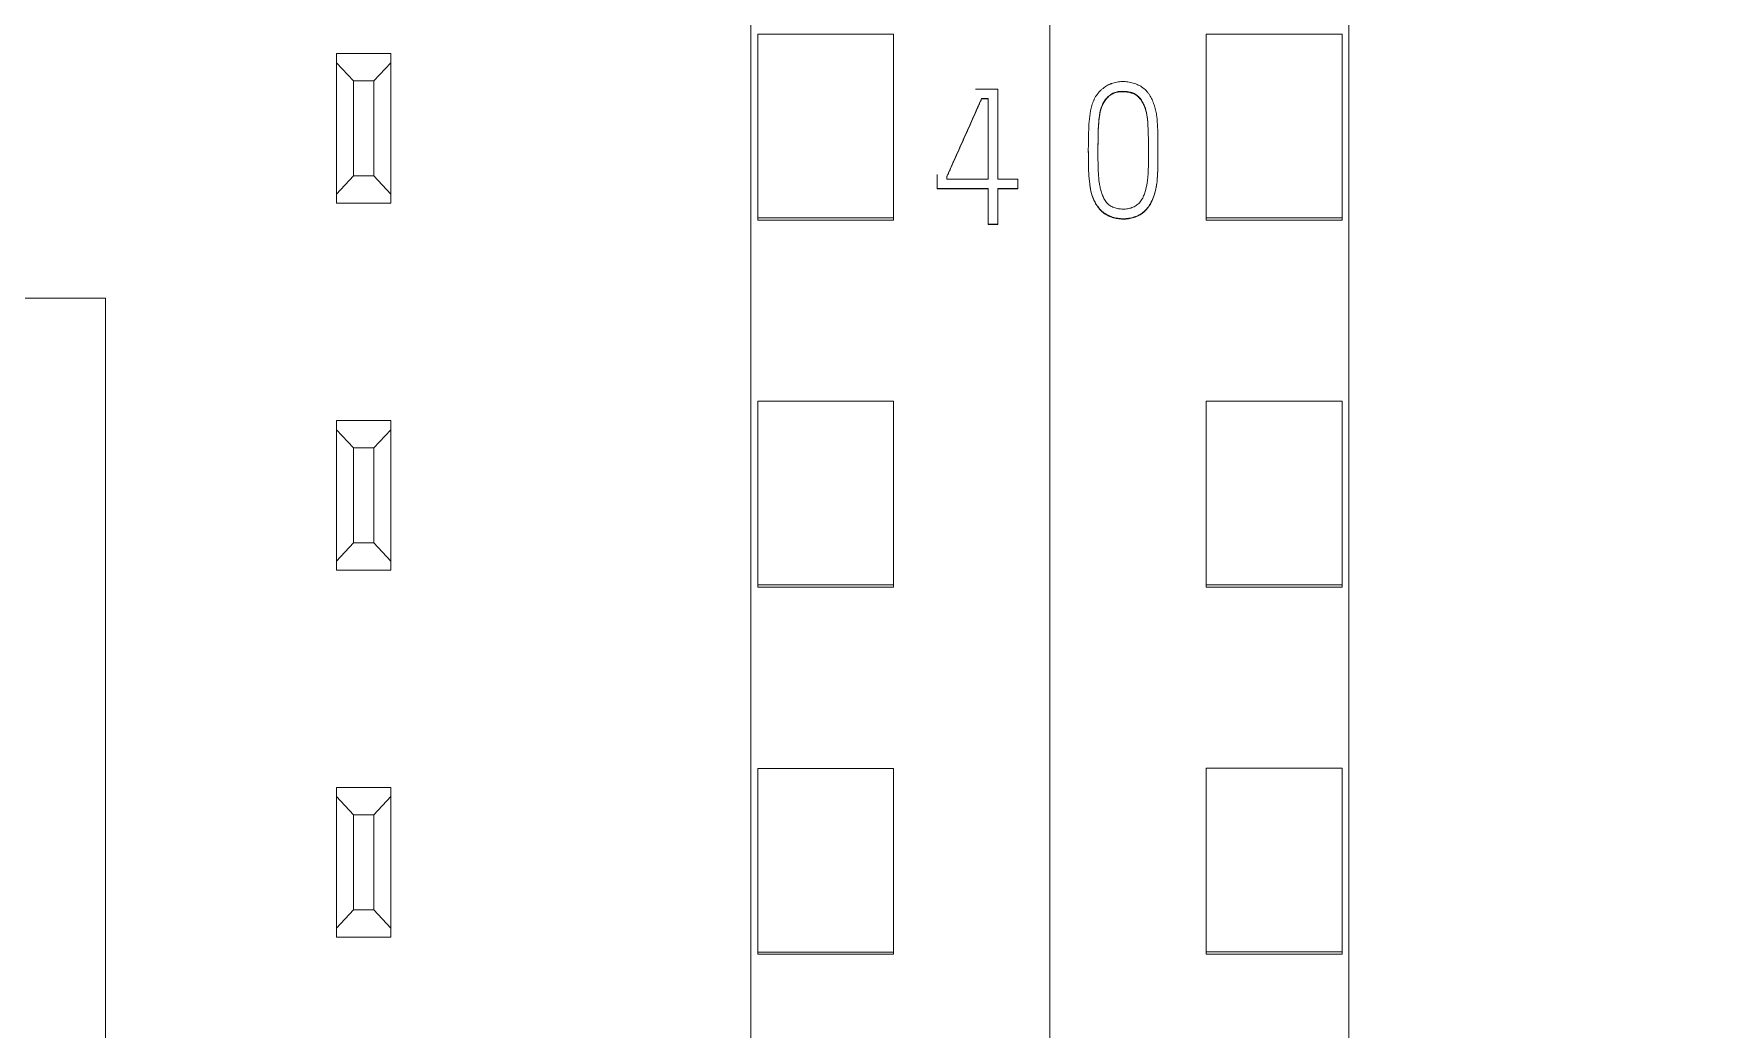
# Model space of a CAD drawing. Header units: millimetres. Extents: x 42151 to 59780, y 37376 to 44547.
# Drawn here: x 48328.87 to 48353.5, y 43287.69 to 43302.34 of the extents above; entities that cross this region are included whole.
import ezdxf

# ---------------------------------------------------------------- set-up
doc = ezdxf.new("R2010")
doc.units = ezdxf.units.MM
doc.set_wipeout_variables(frame=1)
doc.layers.add('000-PI-Oprema', color=30, linetype='Continuous', lineweight=5)
doc.layers.add('SI-ORMAR-Oprema', color=30, linetype='Continuous', lineweight=5)
doc.layers.add('004-PI-DIN Šina', color=3, linetype='Continuous')

# ---------------------------------------------------------------- blocks, each defined once
blk = doc.blocks.new('*U117')
at = {"layer": '004-PI-DIN Šina'}
for p, q in [((297.61, 52.625), (-241.3, 52.625)), ((297.61, 46.968), (-241.3, 46.968)), ((297.61, 45.572), (-241.3, 45.572)), ((297.61, 45.259), (-241.3, 45.259)), ((-241.3, 45.238), (297.61, 45.238))]:
    blk.add_line(p, q, dxfattribs=at)
blk = doc.blocks.new('6ES7531-7KF00-0AB0')
blk.add_wipeout([(-17.038, 69.029), (17.762, 69.029), (17.762, -77.96), (-17.038, -77.971)]).dxf.layer = 'SI-ORMAR-Oprema'
at = {"layer": 'SI-ORMAR-Oprema', "linetype": 'Continuous'}
for p, q in [((17.762, 56.709), (17.762, -56.709)), ((13.362, -54.387), (13.362, 54.429)), ((13.462, 50.411), (13.462, 53.115)), ((13.462, 53.115), (15.462, 53.115)), ((15.462, 50.411), (15.462, 53.115)), ((7.262, 52.829), (8.062, 52.829)), ((7.262, 52.695), (7.262, 52.829)), ((8.062, 52.829), (8.062, 52.695)), ((7.512, 52.429), (7.262, 52.695)), ((7.262, 50.762), (7.262, 52.695)), ((8.062, 52.695), (7.812, 52.429)), ((8.062, 52.695), (8.062, 50.762)), ((7.812, 52.429), (7.512, 52.429)), ((7.512, 52.429), (7.512, 51.029)), ((7.812, 51.029), (7.812, 52.429)), ((16.665, 52.308), (16.995, 52.308)), ((16.995, 52.308), (16.995, 50.983)), ((16.756, 52.17), (16.756, 52.164)), ((16.853, 52.17), (16.756, 52.17)), ((16.756, 52.164), (16.853, 52.164)), ((16.853, 50.983), (16.853, 52.17)), ((7.262, 50.762), (7.512, 51.029)), ((7.512, 51.029), (7.812, 51.029)), ((7.812, 51.029), (8.062, 50.762)), ((16.104, 50.845), (16.104, 51.049)), ((16.243, 51.019), (16.243, 50.983)), ((7.262, 50.629), (7.262, 50.762)), ((8.062, 50.762), (8.062, 50.629)), ((16.104, 50.845), (16.104, 50.839)), ((16.853, 50.845), (16.104, 50.845)), ((16.104, 50.839), (16.853, 50.839)), ((16.243, 50.983), (16.853, 50.983)), ((16.853, 50.318), (16.853, 50.845)), ((16.995, 50.983), (17.289, 50.983)), ((16.995, 50.845), (16.995, 50.318)), ((17.289, 50.845), (16.995, 50.845)), ((16.995, 50.839), (17.289, 50.839)), ((17.289, 50.983), (17.289, 50.845)), ((17.289, 50.845), (17.289, 50.839)), ((8.062, 50.629), (7.262, 50.629)), ((13.462, 50.377), (13.462, 50.411)), ((13.462, 50.411), (15.462, 50.411)), ((13.462, 50.377), (15.462, 50.377)), ((15.462, 50.377), (15.462, 50.411)), ((16.853, 50.318), (16.853, 50.312)), ((16.995, 50.318), (16.853, 50.318)), ((16.853, 50.312), (16.995, 50.312)), ((16.995, 50.318), (16.995, 50.312)), ((-3.138, 49.229), (3.862, 49.229)), ((3.862, 49.229), (3.862, -51.671)), ((13.462, 45.01), (13.462, 47.713)), ((13.462, 47.713), (15.462, 47.713)), ((15.462, 45.01), (15.462, 47.713)), ((7.262, 47.429), (8.062, 47.429)), ((7.262, 47.295), (7.262, 47.429)), ((8.062, 47.429), (8.062, 47.295)), ((7.512, 47.029), (7.262, 47.295)), ((7.262, 45.362), (7.262, 47.295)), ((8.062, 47.295), (7.812, 47.029)), ((8.062, 47.295), (8.062, 45.362)), ((7.812, 47.029), (7.512, 47.029)), ((7.512, 47.029), (7.512, 45.629)), ((7.812, 45.629), (7.812, 47.029)), ((7.262, 45.362), (7.512, 45.629)), ((7.512, 45.629), (7.812, 45.629)), ((7.812, 45.629), (8.062, 45.362)), ((7.262, 45.229), (7.262, 45.362)), ((8.062, 45.362), (8.062, 45.229)), ((8.062, 45.229), (7.262, 45.229)), ((13.462, 45.01), (15.462, 45.01)), ((13.462, 44.977), (13.462, 45.01)), ((13.462, 44.977), (15.462, 44.977)), ((15.462, 44.977), (15.462, 45.01)), ((13.462, 39.608), (13.462, 42.311)), ((13.462, 42.311), (15.462, 42.311)), ((15.462, 39.608), (15.462, 42.311)), ((7.262, 42.029), (8.062, 42.029)), ((7.262, 41.895), (7.262, 42.029)), ((7.512, 41.629), (7.262, 41.895)), ((7.262, 39.962), (7.262, 41.895)), ((8.062, 41.895), (7.812, 41.629)), ((8.062, 42.029), (8.062, 41.895)), ((8.062, 41.895), (8.062, 39.962)), ((7.812, 41.629), (7.512, 41.629)), ((7.512, 41.629), (7.512, 40.229)), ((7.812, 40.229), (7.812, 41.629)), ((7.262, 39.962), (7.512, 40.229)), ((7.512, 40.229), (7.812, 40.229)), ((7.812, 40.229), (8.062, 39.962)), ((7.262, 39.829), (7.262, 39.962)), ((8.062, 39.962), (8.062, 39.829)), ((8.062, 39.829), (7.262, 39.829)), ((13.462, 39.577), (13.462, 39.608)), ((13.462, 39.608), (15.462, 39.608)), ((13.462, 39.577), (15.462, 39.577)), ((15.462, 39.577), (15.462, 39.608))]:
    blk.add_line(p, q, dxfattribs=at)
for points, knots in [([(16.756, 52.17), (16.746, 52.146), (16.735, 52.122), (16.714, 52.074), (16.703, 52.05), (16.671, 51.978), (16.65, 51.93), (16.608, 51.834), (16.587, 51.786), (16.544, 51.69), (16.522, 51.642), (16.479, 51.546), (16.458, 51.498), (16.415, 51.402), (16.394, 51.354), (16.351, 51.258), (16.329, 51.21), (16.297, 51.139), (16.286, 51.115), (16.27, 51.079), (16.265, 51.067), (16.254, 51.043), (16.248, 51.031), (16.243, 51.019)], [0, 0, 0, 0, 0.0625, 0.0625, 0.125, 0.125, 0.25, 0.25, 0.375, 0.375, 0.5, 0.5, 0.625, 0.625, 0.75, 0.75, 0.875, 0.875, 0.9375, 0.9375, 0.96875, 0.96875, 1, 1, 1, 1]), ([(16.243, 51.013), (16.248, 51.025), (16.254, 51.037), (16.265, 51.061), (16.27, 51.073), (16.286, 51.108), (16.297, 51.132), (16.329, 51.204), (16.351, 51.252), (16.394, 51.348), (16.415, 51.396), (16.458, 51.492), (16.479, 51.54), (16.522, 51.635), (16.544, 51.683), (16.587, 51.779), (16.608, 51.827), (16.65, 51.923), (16.671, 51.971), (16.703, 52.043), (16.714, 52.067), (16.735, 52.115), (16.746, 52.139), (16.756, 52.164)], [0, 0, 0, 0, 0.03125, 0.03125, 0.0625, 0.0625, 0.125, 0.125, 0.25, 0.25, 0.375, 0.375, 0.5, 0.5, 0.625, 0.625, 0.75, 0.75, 0.875, 0.875, 0.9375, 0.9375, 1, 1, 1, 1])]:
    blk.add_open_spline(points, degree=3, knots=knots, dxfattribs=at)
blk = doc.blocks.new('6ES7532-5HD00-0AB0')
at = {"layer": '000-PI-Oprema'}
for p, q in [((-11.6, 41.633), (-11.6, 33.633)), ((-9.609, 41.633), (-11.6, 41.633)), ((-9.609, 41.633), (-9.609, 33.633)), ((-1.191, 41.633), (-1.191, 41.633)), ((-1.191, 41.633), (-1.191, 33.633)), ((-1.191, 39.137), (-9.609, 39.137)), ((-1.191, 33.633), (-11.6, 33.633)), ((-11.6, 33.633), (-11.6, 32.725)), ((-11.6, 32.725), (-11.6, 32.116)), ((-8.25, 32.725), (-11.6, 32.725)), ((-8.25, 32.725), (-8.25, 8.541)), ((-2, 29.983), (-2, 32.725)), ((-11.6, 31.633), (-11.6, 32.116)), ((-8.25, 32.116), (-11.6, 32.116)), ((-11.6, 31.633), (-11.6, 9.633)), ((-8.25, 31.633), (-11.6, 31.633)), ((-8.25, 31.633), (-11.6, 31.633))]:
    blk.add_line(p, q, dxfattribs=at)
blk.add_open_spline([(-1.191, 33.633), (-9.609, 33.633)], degree=1, dxfattribs=at)
blk.add_wipeout([(0.725, 61.733), (35.525, 61.733), (35.525, -85.267), (0.725, -85.267)]).dxf.layer = '000-PI-Oprema'
for p, q in [((0.725, 49.414), (0.725, -64.005)), ((5.125, 47.133), (5.125, -61.682)), ((3.025, 43.116), (3.025, 45.819)), ((5.025, 45.819), (3.025, 45.819)), ((5.025, 43.116), (5.025, 45.819)), ((1.29, 44.124), (1.29, 44.118)), ((2.314, 44.076), (2.314, 44.082)), ((3.025, 43.082), (3.025, 43.116)), ((5.025, 43.116), (3.025, 43.116)), ((5.025, 43.082), (5.025, 43.116)), ((5.025, 43.082), (3.025, 43.082)), ((-1.191, 41.633), (0.725, 41.633)), ((0.725, 41.633), (-1.191, 41.633)), ((3.025, 37.714), (3.025, 40.417)), ((5.025, 40.417), (3.025, 40.417)), ((5.025, 37.714), (5.025, 40.417)), ((3.025, 37.682), (3.025, 37.714)), ((5.025, 37.714), (3.025, 37.714)), ((5.025, 37.682), (5.025, 37.714)), ((5.025, 37.682), (3.025, 37.682)), ((3.025, 32.313), (3.025, 35.016)), ((5.025, 35.016), (3.025, 35.016)), ((5.025, 32.313), (5.025, 35.016)), ((0.725, 32.725), (-2, 32.725)), ((3.025, 32.282), (3.025, 32.313)), ((5.025, 32.313), (3.025, 32.313)), ((5.025, 32.282), (3.025, 32.282)), ((5.025, 32.282), (5.025, 32.313)), ((0.725, 32.116), (-2, 32.116)), ((0.725, 31.633), (-2, 31.633)), ((0.725, 31.633), (-2, 31.633))]:
    blk.add_line(p, q, dxfattribs=at)
for points, knots in [([(1.631, 45.092), (1.657, 45.102), (1.683, 45.109), (1.736, 45.118), (1.762, 45.121), (1.817, 45.122), (1.844, 45.12), (1.897, 45.113), (1.923, 45.107), (1.975, 45.092), (2.001, 45.082), (2.037, 45.065), (2.049, 45.059), (2.072, 45.045), (2.083, 45.037), (2.116, 45.013), (2.135, 44.994), (2.162, 44.964), (2.17, 44.953), (2.186, 44.932), (2.193, 44.92), (2.214, 44.886), (2.226, 44.862), (2.247, 44.813), (2.256, 44.788), (2.268, 44.749), (2.272, 44.736), (2.278, 44.711), (2.287, 44.672), (2.302, 44.58), (2.307, 44.501), (2.311, 44.396), (2.313, 44.343), (2.314, 44.238), (2.314, 44.185), (2.314, 44.079), (2.314, 43.973), (2.313, 43.868), (2.309, 43.762), (2.307, 43.709), (2.296, 43.604), (2.287, 43.552), (2.27, 43.487), (2.266, 43.474), (2.258, 43.449), (2.254, 43.436), (2.239, 43.398), (2.229, 43.374), (2.21, 43.338), (2.204, 43.326), (2.19, 43.303), (2.182, 43.291), (2.159, 43.259), (2.142, 43.238), (2.112, 43.211), (2.102, 43.202), (2.081, 43.185), (2.069, 43.178), (2.035, 43.156), (2.01, 43.145), (1.972, 43.131), (1.959, 43.126), (1.933, 43.119), (1.92, 43.116), (1.88, 43.108), (1.853, 43.105), (1.799, 43.103), (1.772, 43.104), (1.718, 43.11), (1.692, 43.115), (1.653, 43.126), (1.64, 43.13), (1.614, 43.139), (1.602, 43.144), (1.565, 43.162), (1.541, 43.175), (1.509, 43.199), (1.498, 43.208), (1.478, 43.226), (1.468, 43.236), (1.441, 43.266), (1.425, 43.287), (1.403, 43.321), (1.396, 43.333), (1.383, 43.357), (1.377, 43.369), (1.361, 43.406), (1.351, 43.431), (1.339, 43.469), (1.336, 43.482), (1.329, 43.508), (1.326, 43.521), (1.318, 43.561), (1.314, 43.587), (1.296, 43.72), (1.293, 43.826), (1.291, 43.986), (1.29, 44.04), (1.29, 44.146), (1.29, 44.2), (1.292, 44.307), (1.293, 44.36), (1.298, 44.466), (1.301, 44.519), (1.312, 44.625), (1.319, 44.678), (1.338, 44.756), (1.345, 44.782), (1.359, 44.82), (1.364, 44.833), (1.375, 44.858), (1.381, 44.87), (1.401, 44.906), (1.416, 44.928), (1.442, 44.96), (1.451, 44.971), (1.47, 44.99), (1.48, 45), (1.511, 45.026), (1.533, 45.042), (1.569, 45.064), (1.581, 45.07), (1.599, 45.079), (1.609, 45.083), (1.618, 45.087), (1.625, 45.09), (1.628, 45.091), (1.631, 45.092)], [0, 0, 0, 0, 0.015625, 0.015625, 0.03125, 0.03125, 0.046875, 0.046875, 0.0625, 0.0625, 0.078125, 0.078125, 0.085938, 0.085938, 0.09375, 0.09375, 0.109375, 0.109375, 0.117188, 0.117188, 0.125, 0.125, 0.140625, 0.140625, 0.15625, 0.15625, 0.164063, 0.164063, 0.171875, 0.1875, 0.21875, 0.21875, 0.25, 0.25, 0.28125, 0.28125, 0.3125, 0.34375, 0.34375, 0.375, 0.375, 0.40625, 0.40625, 0.414063, 0.414063, 0.421875, 0.421875, 0.4375, 0.4375, 0.445313, 0.445313, 0.453125, 0.453125, 0.46875, 0.46875, 0.476563, 0.476563, 0.484375, 0.484375, 0.5, 0.5, 0.507813, 0.507813, 0.515625, 0.515625, 0.53125, 0.53125, 0.546875, 0.546875, 0.5625, 0.5625, 0.570313, 0.570313, 0.578125, 0.578125, 0.59375, 0.59375, 0.601563, 0.601563, 0.609375, 0.609375, 0.625, 0.625, 0.632813, 0.632813, 0.640625, 0.640625, 0.65625, 0.65625, 0.664063, 0.664063, 0.671875, 0.671875, 0.6875, 0.6875, 0.75, 0.75, 0.78125, 0.78125, 0.8125, 0.8125, 0.84375, 0.84375, 0.875, 0.875, 0.90625, 0.90625, 0.921875, 0.921875, 0.929688, 0.929688, 0.9375, 0.9375, 0.953125, 0.953125, 0.960938, 0.960938, 0.96875, 0.96875, 0.984375, 0.984375, 0.992188, 0.992188, 0.996094, 0.998047, 0.998047, 1, 1, 1, 1]), ([(1.974, 44.94), (1.994, 44.929), (2.012, 44.916), (2.044, 44.884), (2.058, 44.867), (2.083, 44.83), (2.094, 44.81), (2.113, 44.77), (2.122, 44.749), (2.143, 44.686), (2.152, 44.643), (2.16, 44.577), (2.162, 44.554), (2.166, 44.51), (2.167, 44.488), (2.172, 44.377), (2.175, 44.288), (2.176, 44.109), (2.175, 44.02), (2.174, 43.887), (2.173, 43.82), (2.169, 43.753), (2.166, 43.709), (2.163, 43.687), (2.155, 43.62), (2.147, 43.577), (2.13, 43.512), (2.124, 43.491), (2.109, 43.449), (2.1, 43.428), (2.085, 43.398), (2.079, 43.389), (2.067, 43.37), (2.061, 43.361), (2.04, 43.334), (2.024, 43.319), (1.997, 43.299), (1.987, 43.292), (1.968, 43.281), (1.957, 43.277), (1.937, 43.268), (1.926, 43.264), (1.905, 43.258), (1.894, 43.255), (1.861, 43.248), (1.839, 43.246), (1.805, 43.245), (1.794, 43.245), (1.771, 43.246), (1.76, 43.247), (1.727, 43.251), (1.705, 43.256), (1.673, 43.266), (1.662, 43.27), (1.642, 43.279), (1.622, 43.289), (1.603, 43.302), (1.585, 43.316), (1.577, 43.323), (1.561, 43.339), (1.554, 43.348), (1.541, 43.366), (1.535, 43.375), (1.517, 43.404), (1.508, 43.424), (1.491, 43.466), (1.484, 43.487), (1.472, 43.53), (1.467, 43.551), (1.458, 43.594), (1.447, 43.66), (1.441, 43.725), (1.433, 43.856), (1.432, 43.944), (1.432, 44.076), (1.432, 44.12), (1.432, 44.208), (1.433, 44.252), (1.434, 44.339), (1.435, 44.383), (1.439, 44.471), (1.442, 44.515), (1.45, 44.602), (1.456, 44.646), (1.469, 44.7), (1.472, 44.71), (1.478, 44.731), (1.482, 44.742), (1.493, 44.772), (1.502, 44.792), (1.524, 44.831), (1.536, 44.849), (1.564, 44.883), (1.579, 44.899), (1.605, 44.92), (1.614, 44.927), (1.632, 44.939), (1.642, 44.945), (1.662, 44.954), (1.672, 44.958), (1.693, 44.965), (1.704, 44.968), (1.736, 44.975), (1.758, 44.977), (1.791, 44.978), (1.803, 44.978), (1.825, 44.977), (1.836, 44.976), (1.869, 44.973), (1.89, 44.97), (1.923, 44.961), (1.933, 44.958), (1.949, 44.952), (1.957, 44.949), (1.964, 44.945), (1.969, 44.943), (1.972, 44.942), (1.974, 44.94)], [0, 0, 0, 0, 0.015625, 0.015625, 0.03125, 0.03125, 0.046875, 0.046875, 0.0625, 0.0625, 0.09375, 0.09375, 0.109375, 0.109375, 0.125, 0.125, 0.1875, 0.1875, 0.25, 0.25, 0.28125, 0.296875, 0.296875, 0.3125, 0.3125, 0.34375, 0.34375, 0.359375, 0.359375, 0.375, 0.375, 0.382813, 0.382813, 0.390625, 0.390625, 0.40625, 0.40625, 0.414063, 0.414063, 0.421875, 0.421875, 0.429688, 0.429688, 0.4375, 0.4375, 0.453125, 0.453125, 0.460938, 0.460938, 0.46875, 0.46875, 0.484375, 0.484375, 0.492188, 0.492188, 0.5, 0.507813, 0.507813, 0.515625, 0.515625, 0.523438, 0.523438, 0.53125, 0.53125, 0.546875, 0.546875, 0.5625, 0.5625, 0.578125, 0.578125, 0.59375, 0.625, 0.625, 0.6875, 0.6875, 0.71875, 0.71875, 0.75, 0.75, 0.78125, 0.78125, 0.8125, 0.8125, 0.84375, 0.84375, 0.851563, 0.851563, 0.859375, 0.859375, 0.875, 0.875, 0.890625, 0.890625, 0.90625, 0.90625, 0.914063, 0.914063, 0.921875, 0.921875, 0.929688, 0.929688, 0.9375, 0.9375, 0.953125, 0.953125, 0.960938, 0.960938, 0.96875, 0.96875, 0.984375, 0.984375, 0.992188, 0.992188, 0.996094, 0.998047, 0.998047, 1, 1, 1, 1]), ([(1.974, 44.934), (1.954, 44.945), (1.933, 44.952), (1.901, 44.961), (1.89, 44.963), (1.868, 44.967), (1.857, 44.968), (1.824, 44.972), (1.801, 44.973), (1.757, 44.971), (1.735, 44.969), (1.702, 44.962), (1.691, 44.959), (1.67, 44.951), (1.659, 44.947), (1.639, 44.937), (1.63, 44.931), (1.611, 44.919), (1.602, 44.912), (1.585, 44.897), (1.577, 44.89), (1.561, 44.873), (1.554, 44.865), (1.533, 44.838), (1.521, 44.82), (1.505, 44.79), (1.5, 44.78), (1.491, 44.76), (1.487, 44.75), (1.475, 44.718), (1.469, 44.696), (1.455, 44.632), (1.449, 44.588), (1.441, 44.5), (1.438, 44.455), (1.435, 44.367), (1.434, 44.322), (1.433, 44.234), (1.432, 44.189), (1.432, 44.106), (1.432, 44.068), (1.432, 44.029)], [0, 0, 0, 0, 0.050638, 0.050638, 0.075957, 0.075957, 0.101276, 0.101276, 0.151914, 0.151914, 0.202552, 0.202552, 0.227871, 0.227871, 0.25319, 0.25319, 0.278509, 0.278509, 0.303828, 0.303828, 0.329147, 0.329147, 0.354466, 0.354466, 0.405104, 0.405104, 0.430423, 0.430423, 0.455742, 0.455742, 0.50638, 0.50638, 0.607656, 0.607656, 0.708933, 0.708933, 0.810209, 0.810209, 0.911485, 0.911485, 1, 1, 1, 1]), ([(2.176, 44.124), (2.176, 44.15), (2.176, 44.175), (2.174, 44.288), (2.172, 44.376), (2.165, 44.508), (2.163, 44.553), (2.151, 44.64), (2.142, 44.683), (2.121, 44.745), (2.113, 44.765), (2.098, 44.795), (2.093, 44.805), (2.082, 44.824), (2.071, 44.843), (2.057, 44.861), (2.043, 44.878), (2.036, 44.886), (2.02, 44.902), (2.011, 44.909), (1.998, 44.919), (1.993, 44.922), (1.984, 44.928), (1.979, 44.931), (1.974, 44.934)], [0, 0, 0, 0, 0.086827, 0.086827, 0.391218, 0.391218, 0.543414, 0.543414, 0.695609, 0.695609, 0.771707, 0.771707, 0.809756, 0.809756, 0.847805, 0.885853, 0.885853, 0.923902, 0.923902, 0.961951, 0.961951, 0.980976, 0.980976, 1, 1, 1, 1]), ([(1.29, 44.118), (1.29, 44.055), (1.291, 43.993), (1.292, 43.877), (1.293, 43.823), (1.298, 43.716), (1.303, 43.663), (1.317, 43.557), (1.327, 43.504), (1.346, 43.44), (1.351, 43.427), (1.36, 43.402), (1.365, 43.39), (1.382, 43.353), (1.394, 43.33), (1.415, 43.296), (1.423, 43.285), (1.439, 43.263), (1.447, 43.253), (1.474, 43.222), (1.494, 43.204), (1.526, 43.18), (1.537, 43.172), (1.561, 43.158), (1.572, 43.152), (1.609, 43.135), (1.634, 43.125), (1.673, 43.114), (1.686, 43.111), (1.713, 43.106), (1.726, 43.104), (1.766, 43.099), (1.793, 43.097), (1.834, 43.098), (1.847, 43.099), (1.874, 43.102), (1.888, 43.104), (1.927, 43.111), (1.953, 43.118), (1.991, 43.131), (2.004, 43.136), (2.028, 43.148), (2.04, 43.154), (2.075, 43.174), (2.097, 43.19), (2.127, 43.218), (2.136, 43.227), (2.154, 43.248), (2.171, 43.268), (2.186, 43.291), (2.2, 43.314), (2.207, 43.325), (2.226, 43.361), (2.237, 43.386), (2.256, 43.435), (2.264, 43.461), (2.278, 43.512), (2.284, 43.539), (2.294, 43.591), (2.298, 43.618), (2.306, 43.697), (2.309, 43.75), (2.312, 43.857), (2.313, 43.91), (2.314, 44.001), (2.314, 44.039), (2.314, 44.076)], [0, 0, 0, 0, 0.073866, 0.073866, 0.136839, 0.136839, 0.199811, 0.199811, 0.262783, 0.262783, 0.278526, 0.278526, 0.29427, 0.29427, 0.325756, 0.325756, 0.341499, 0.341499, 0.357242, 0.357242, 0.388728, 0.388728, 0.404471, 0.404471, 0.420214, 0.420214, 0.4517, 0.4517, 0.467443, 0.467443, 0.483186, 0.483186, 0.514673, 0.514673, 0.530416, 0.530416, 0.546159, 0.546159, 0.577645, 0.577645, 0.593388, 0.593388, 0.609131, 0.609131, 0.640617, 0.640617, 0.65636, 0.65636, 0.672103, 0.687846, 0.687846, 0.703589, 0.703589, 0.735076, 0.735076, 0.766562, 0.766562, 0.798048, 0.798048, 0.829534, 0.829534, 0.892506, 0.892506, 0.955479, 0.955479, 1, 1, 1, 1])]:
    blk.add_open_spline(points, degree=3, knots=knots, dxfattribs=at)

msp = doc.modelspace()

# ---------------------------------------------------------------- block references
at = {"layer": '000-PI-Oprema'}
msp.add_blockref('*U117', (48098.326, 43246.632), dxfattribs=at)

# ---------------------------------------------------------------- next in the draw order: block references
msp.add_blockref('6ES7532-5HD00-0AB0', (48343.102, 43256.514), dxfattribs=at)

# ---------------------------------------------------------------- next in the draw order: block references
at = {"layer": '000-PI-Oprema', "ltscale": 0.25}
msp.add_blockref('6ES7531-7KF00-0AB0', (48326.065, 43249.218), dxfattribs=at)

doc.saveas('drawing.dxf')
